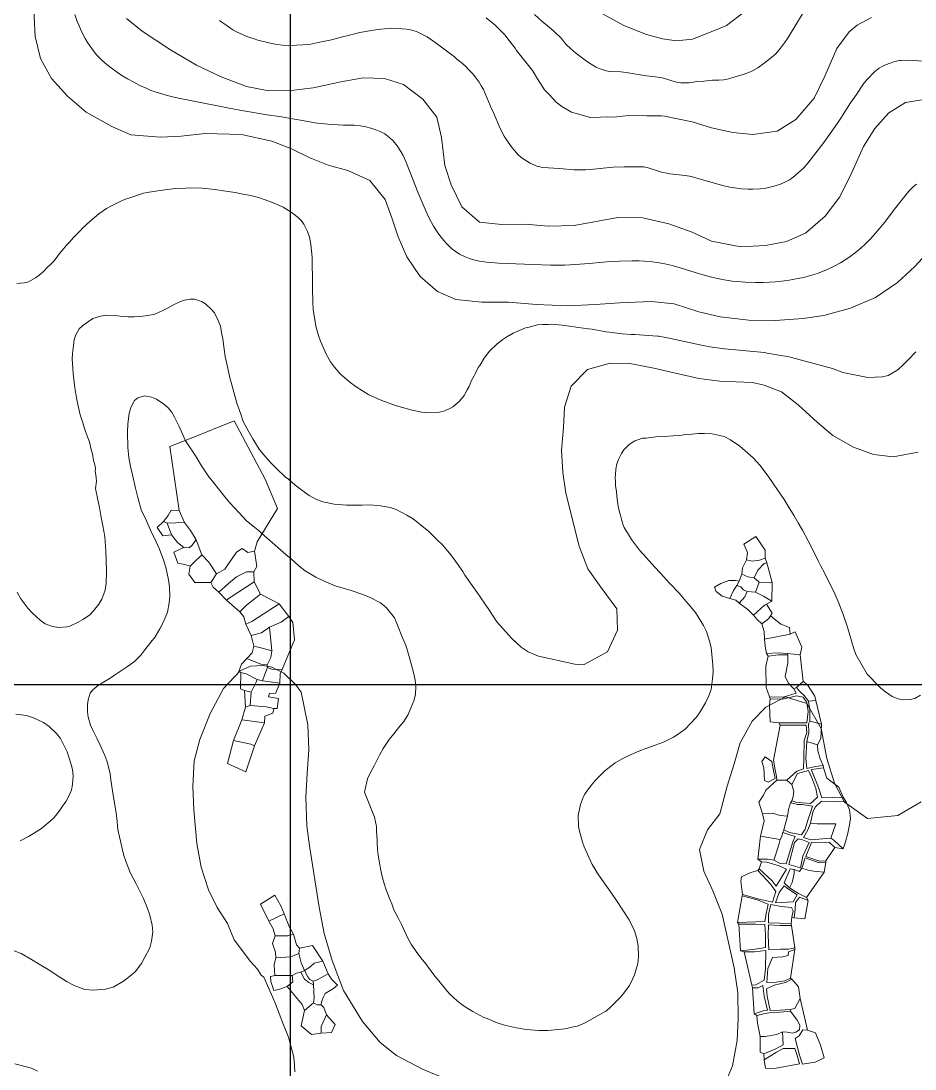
# Model space of a CAD drawing. Header units: metres. Extents: x 548946 to 557077, y 1838800 to 1845419.
# Drawn here: x 551860 to 552323, y 1843801 to 1844343 of the extents above; entities that cross this region are included whole.
import ezdxf

# ---------------------------------------------------------------- set-up
doc = ezdxf.new("R2010")
doc.units = ezdxf.units.M
doc.header["$LTSCALE"] = 28
for name, color, linetype, lineweight in [('1', 7, 'Continuous', 13), ('10', 7, 'Continuous', 13), ('2', 7, 'Continuous', 13), ('60', 7, 'Continuous', 25)]:
    doc.layers.add(name, color=color, linetype=linetype, lineweight=lineweight)

msp = doc.modelspace()

# ---------------------------------------------------------------- linework, layer by layer
at = {"layer": '1'}
for points in [[(552234.99, 1844348.04), (552225.57, 1844340.81), (552221.13, 1844338.89), (552208, 1844333.76), (552199.66, 1844332.91), (552192.49, 1844333.85), (552184.16, 1844336.15), (552172.38, 1844340.72), (552156.46, 1844349.58)], [(551888.41, 1844346.46), (551889.6, 1844342.95), (551890.52, 1844340.69), (551891.98, 1844337.3), (551893.64, 1844334.04), (551894.87, 1844332.02), (551896.57, 1844329.55), (551898.33, 1844327.21), (551899.79, 1844325.46), (551902.33, 1844322.92), (551904.13, 1844321.35), (551907.2, 1844318.87), (551910.5, 1844316.45), (551912.71, 1844314.99), (551915.67, 1844313.2), (551918.8, 1844311.48), (551922.01, 1844309.84)], [(551915.07, 1844344.38), (551923.25, 1844337.89), (551937.81, 1844328.15), (551951.39, 1844320.36), (551964.01, 1844314.24), (551977.26, 1844309.23), (551988.8, 1844306.96), (552000.29, 1844307.26), (552011.68, 1844308.56), (552026.06, 1844311.62), (552037.61, 1844313.71), (552048.54, 1844313.3), (552058.5, 1844310.21), (552068.34, 1844302.63), (552075.68, 1844293.35), (552078.16, 1844282.87), (552079.82, 1844268.45), (552083.14, 1844258.46), (552088.55, 1844247.03), (552097.66, 1844239.11), (552109.07, 1844237.86), (552121.36, 1844237.98), (552133.39, 1844236.93), (552146.66, 1844237.42), (552169.39, 1844241.44), (552182.21, 1844241.37), (552195.63, 1844238.29), (552207.79, 1844233.92), (552217.81, 1844229.18), (552233.01, 1844226.3), (552245.74, 1844227), (552256.53, 1844229), (552266.41, 1844233.33), (552276.66, 1844242.2), (552284.11, 1844252.15), (552290.48, 1844264.79), (552296.5, 1844278.16), (552302.35, 1844287.55), (552309.63, 1844295.56), (552318.24, 1844300.9), (552334.2, 1844303.62)], [(551963.28, 1844343.46), (551967.1, 1844340.6), (551970.13, 1844338.55), (551971.73, 1844337.64), (551977.3, 1844335.18), (551981.14, 1844333.92), (551983.11, 1844333.25), (551988.76, 1844331.8), (551992.95, 1844330.99), (551998.71, 1844330.35), (552002.98, 1844330.54), (552009.52, 1844330.89), (552014.29, 1844331.93), (552021.21, 1844333.42), (552026.83, 1844334.86), (552029.15, 1844335.53), (552035.84, 1844337.19), (552042.89, 1844338.4), (552046.72, 1844338.94), (552052.26, 1844339.37), (552055.57, 1844339.25), (552059.99, 1844338.96), (552062.75, 1844338.38), (552065.23, 1844337.66), (552068.52, 1844335.94), (552070.73, 1844334.9), (552074.09, 1844332.59), (552079.97, 1844328.27), (552084.78, 1844324.63), (552086.01, 1844323.47), (552088.97, 1844321.12), (552090.75, 1844319.53), (552092.12, 1844318.09), (552094.27, 1844315.84), (552095.54, 1844314.29), (552097.57, 1844311.43), (552098.58, 1844309.55), (552099.79, 1844307.69), (552104.14, 1844297.29), (552104.75, 1844296.08), (552108.46, 1844287.45), (552110.55, 1844283.6), (552112.51, 1844280.52)], [(552101.19, 1844344.79), (552105.9, 1844341.05), (552111.09, 1844335.83), (552112.91, 1844333.29), (552116.14, 1844329.07), (552116.88, 1844327.93), (552125.1, 1844317.56), (552127.73, 1844313.28), (552131.44, 1844307.59), (552133.86, 1844305.11), (552137.36, 1844301.23), (552140.39, 1844298.83), (552145.3, 1844296.02), (552148.45, 1844295.16), (552155.1, 1844293.17), (552160.27, 1844293.46), (552163.62, 1844293.53), (552167.31, 1844293.35), (552173.35, 1844294.04), (552177.91, 1844294.25), (552184.35, 1844294.07), (552192, 1844294.03), (552193.54, 1844293.9), (552206.95, 1844291.18), (552207.7, 1844291.05), (552217.8, 1844287.85), (552228.83, 1844285.53), (552239.21, 1844284.41), (552251.69, 1844286.23), (552261.5, 1844292.22), (552270.88, 1844303.16), (552276.5, 1844314.56), (552282.66, 1844328.98), (552289.1, 1844337.53), (552293.24, 1844341.05), (552300.54, 1844344.95)], [(552112.51, 1844280.52), (552114.65, 1844277.5), (552115.77, 1844276.07), (552117.69, 1844273.96), (552119.78, 1844272.19), (552121.12, 1844271.24), (552123.89, 1844269.61), (552127.45, 1844268.03), (552128.15, 1844267.81), (552130.48, 1844267.35), (552139.17, 1844266.87), (552146.58, 1844266.18), (552148.94, 1844266.13), (552152.7, 1844266.18), (552155.04, 1844266.3), (552166.89, 1844267.45), (552172.68, 1844267.64), (552179.35, 1844267.74), (552181.27, 1844267.76), (552182.75, 1844267.68), (552185.07, 1844267.15), (552191.99, 1844265), (552193.9, 1844264.55), (552196.29, 1844264.15), (552204.13, 1844263.25), (552207.48, 1844262.69), (552210.26, 1844261.9), (552213.31, 1844260.91), (552223.54, 1844257.99), (552227.24, 1844257.21), (552233.24, 1844256.36), (552236.84, 1844256.13), (552239.23, 1844256.12), (552242.89, 1844256.31), (552245.12, 1844256.57), (552247.32, 1844256.95), (552250.77, 1844257.79), (552253.55, 1844258.73), (552256.16, 1844259.91), (552258.12, 1844261.03), (552259.18, 1844261.73), (552261.05, 1844263.15), (552262.87, 1844264.7), (552265.55, 1844267.24), (552267.63, 1844269.52), (552275.97, 1844280.23), (552279.66, 1844285.61), (552283.01, 1844290.24), (552284.73, 1844292.84), (552289.74, 1844300.82), (552292.75, 1844305.15), (552296.09, 1844310.19), (552296.87, 1844311.2), (552298.33, 1844312.91), (552302.33, 1844316.98), (552304.53, 1844318.77), (552306.98, 1844320.14), (552309.66, 1844321.22), (552312.59, 1844322.14), (552315.11, 1844322.64), (552315.85, 1844322.72), (552319.56, 1844322.8), (552327.57, 1844322.27)], [(551922.01, 1844309.84), (551925.21, 1844308.33), (551927.72, 1844307.26), (551931.71, 1844305.89), (551935.67, 1844304.75), (551938.16, 1844304.09), (551941.99, 1844303.21), (551948.26, 1844302.06), (551968.22, 1844297.99), (551975.6, 1844296.58), (551987.9, 1844294.61), (551995.32, 1844293.62), (552000.97, 1844292.53), (552005.15, 1844291.87), (552013.75, 1844290.32), (552015.88, 1844290.03), (552019.32, 1844289.76), (552027.17, 1844289.33), (552032.84, 1844289.25), (552036.19, 1844288.92), (552038.88, 1844288.43), (552041.55, 1844287.78), (552044.18, 1844286.92), (552046.75, 1844285.78), (552048.68, 1844284.7), (552049.69, 1844284.03), (552051.42, 1844282.7), (552053.01, 1844281.2), (552053.84, 1844280.31), (552055.22, 1844278.55), (552057.12, 1844275.61), (552058.2, 1844273.62), (552059.69, 1844270.38), (552061.8, 1844264.78), (552065.86, 1844254.61), (552069.98, 1844244.95), (552071.4, 1844241.91), (552072.94, 1844238.92), (552074.01, 1844236.97), (552075.83, 1844234.02), (552077.14, 1844232.23), (552079.33, 1844229.55), (552080.8, 1844227.88), (552082.36, 1844226.3), (552083.29, 1844225.49), (552085.08, 1844224.14), (552087.48, 1844222.61), (552089.94, 1844221.3), (552092.54, 1844220.23), (552095.37, 1844219.43), (552097.68, 1844218.96), (552101.3, 1844218.43), (552103.69, 1844218.2), (552107.6, 1844217.95), (552134.5, 1844216.83), (552138.16, 1844216.79), (552141.93, 1844216.89), (552149.64, 1844217.3), (552154.45, 1844217.66), (552165.51, 1844218.67), (552170.13, 1844218.96), (552176.79, 1844219.13), (552180.34, 1844219.09), (552183.04, 1844218.96), (552187.16, 1844218.53)], [(551858.4, 1844207.42), (551862.17, 1844207.65), (551864.4, 1844208.2), (551868.05, 1844210.32), (551869.25, 1844211.15), (551870.8, 1844212.43), (551872.35, 1844213.7), (551874.21, 1844215.81), (551875.56, 1844217.07), (551877.44, 1844218.98), (551878.66, 1844220.51), (551880.49, 1844222.82), (551881.8, 1844224.46), (551884.09, 1844227.12), (551885.51, 1844228.68), (551887.62, 1844231.12), (551888.96, 1844232.57), (551891.38, 1844234.94), (551892.19, 1844235.73), (551894.15, 1844237.75), (551896.33, 1844239.6), (551900.79, 1844243.4), (551904.76, 1844246.15), (551907.3, 1844247.54), (551911.17, 1844249.48), (551914.12, 1844250.72), (551917.38, 1844251.89), (551923.92, 1844254.03), (551925.78, 1844254.35), (551931.25, 1844255.37), (551934.99, 1844255.8), (551940.51, 1844256.43), (551945.57, 1844256.71), (551947.76, 1844256.76), (551954.26, 1844256.61), (551960.92, 1844255.97), (551965.28, 1844255.37), (551971.37, 1844254.47), (551975.36, 1844253.63), (551979.34, 1844252.79), (551983.86, 1844251.71), (551988.75, 1844249.98), (551991.88, 1844248.74), (551996.09, 1844246.83), (551998.88, 1844245.15), (552001.03, 1844243.8), (552003.88, 1844241.53), (552005.47, 1844239.91), (552006.79, 1844237.97), (552008.7, 1844234.3), (552009.85, 1844231.24), (552010.48, 1844227.52), (552011.13, 1844220.91), (552011.17, 1844216.22), (552011.32, 1844211.45), (552011.41, 1844204.57), (552011.47, 1844197.89), (552011.75, 1844193.73), (552012.64, 1844187.65), (552013.11, 1844185.31), (552014.46, 1844180.47), (552015.39, 1844177.59), (552017.29, 1844173.21), (552018.37, 1844170.74), (552020.7, 1844166.92), (552022.73, 1844164.06), (552025.72, 1844160.61), (552030.59, 1844156.37), (552033.86, 1844153.95), (552040.42, 1844149.82), (552046.41, 1844147.21), (552048.6, 1844146.36), (552054.74, 1844144.17), (552061.03, 1844142.39), (552062.98, 1844141.92), (552067.89, 1844140.88), (552071.02, 1844140.54), (552076.98, 1844140.83), (552079.89, 1844141.56), (552082.36, 1844142.64), (552083.95, 1844143.52), (552086.05, 1844145.26)], [(552187.16, 1844218.53), (552189.74, 1844218.15), (552193.65, 1844217.48), (552196.76, 1844216.81), (552199.82, 1844215.97), (552211.59, 1844212.3), (552217.8, 1844210.58), (552221.71, 1844209.72), (552224.33, 1844209.25), (552228.48, 1844208.64), (552231.15, 1844208.33), (552235.27, 1844208.01), (552240.49, 1844207.88), (552244.55, 1844207.91), (552247.81, 1844208.03), (552250.93, 1844208.27), (552257.08, 1844208.97), (552260.78, 1844209.54), (552265.41, 1844210.49), (552269.04, 1844211.44), (552272.67, 1844212.6), (552277.33, 1844214.42), (552280.94, 1844216.12), (552284.5, 1844218.05), (552288.9, 1844220.85), (552292.14, 1844223.21), (552295.22, 1844225.74), (552297.11, 1844227.47), (552299.92, 1844230.29), (552301.64, 1844232.2), (552307.54, 1844239.09), (552312.49, 1844245.87), (552319.85, 1844255.06), (552322.25, 1844257.49), (552323.92, 1844258.72)], [(551898.45, 1844114.23), (551898.07, 1844115.89), (551897.5, 1844119.25), (551896.76, 1844121.54), (551895.93, 1844125.43), (551894.96, 1844128.08), (551893.79, 1844130.89), (551892.27, 1844135.85), (551891.09, 1844139.51), (551889.82, 1844144.78), (551889.14, 1844148.22), (551888.36, 1844153.45), (551887.93, 1844156.35), (551887.44, 1844160.66), (551887.28, 1844163.68), (551886.95, 1844168.21), (551887.09, 1844171.17), (551887.66, 1844175.32), (551888.06, 1844178.41), (551888.93, 1844180.79), (551890.67, 1844183.83), (551892.38, 1844185.55), (551895.35, 1844187.79), (551897.66, 1844189.2), (551901.7, 1844190.42), (551904.58, 1844191.03), (551908.98, 1844190.78), (551911.85, 1844190.53), (551915.98, 1844190.15), (551919.13, 1844190.04), (551923.55, 1844190.45), (551926.18, 1844190.75), (551929.7, 1844191.53), (551930.88, 1844191.95), (551934.49, 1844193.69), (551936.73, 1844194.81), (551940.13, 1844196.72), (551943.1, 1844198.1), (551945.12, 1844198.71), (551948.1, 1844199.24), (551950.29, 1844199.21), (551953.84, 1844198.09), (551955.89, 1844196.81), (551958.96, 1844194.03), (551960.7, 1844192.13), (551962.57, 1844188.26), (551963.66, 1844185.35), (551964.23, 1844181.99), (551964.89, 1844178.74), (551965.6, 1844173.41), (551966.21, 1844169.68), (551967.4, 1844164.3), (551968.63, 1844158.55), (551969.51, 1844154.95), (551971.12, 1844149.24), (551972.21, 1844145.47), (551974.19, 1844139.81), (551975.48, 1844136.06), (551978.37, 1844130.69), (551980.51, 1844126.94), (551983.78, 1844121.62), (551985.12, 1844119.87), (551989.39, 1844114.94), (551992.59, 1844111.89), (551997.61, 1844107.05)], [(552086.05, 1844145.26), (552087.4, 1844146.51), (552089.76, 1844149.47), (552091.33, 1844152.35), (552092.33, 1844154.06), (552093.5, 1844156.89), (552094.98, 1844159.65), (552095.46, 1844160.7), (552097.09, 1844163.88), (552097.88, 1844164.87), (552100.23, 1844168.73), (552103, 1844172.44), (552106.86, 1844176.18), (552109.9, 1844178.42), (552111.93, 1844179.85), (552115.12, 1844181.61), (552117.59, 1844182.7), (552121.59, 1844184.35), (552122.75, 1844184.68), (552127.69, 1844185.95), (552130.37, 1844186.15), (552133.45, 1844186.21), (552135.14, 1844186.3), (552140.48, 1844185.81), (552145.46, 1844185.09), (552149, 1844184.59), (552154.17, 1844183.89), (552155.99, 1844183.7), (552163.03, 1844182.41), (552165.04, 1844182.24), (552171.53, 1844181.38), (552176.17, 1844180.92), (552178.16, 1844180.95), (552189.78, 1844180.15), (552190.55, 1844180.04), (552194.98, 1844179.25), (552212.55, 1844175.43), (552216.94, 1844174.61), (552224.49, 1844173.58), (552245.17, 1844171.59), (552246.68, 1844171.38), (552252.55, 1844170.29), (552257.95, 1844169.47), (552259.18, 1844169.17), (552280.36, 1844163.34), (552285.74, 1844161.38), (552298.72, 1844158.79), (552306.2, 1844159.05), (552309.14, 1844159.85), (552314.21, 1844162.75), (552317.21, 1844165.53), (552319.55, 1844167.91), (552323.45, 1844171.97)], [(551997.61, 1844107.05), (551999.6, 1844105.8), (551998.95, 1844106.16), (552002.33, 1844103.12), (552005.05, 1844100.96), (552009.61, 1844097.68), (552013.05, 1844095.8), (552016.62, 1844094.5), (552022.57, 1844093.18), (552028.99, 1844092.68), (552033.08, 1844092.67), (552037.06, 1844092.75), (552041.04, 1844092.83), (552046.5, 1844092.41), (552051.64, 1844091.57), (552055.02, 1844090.24), (552060.07, 1844087.59), (552063.44, 1844085.6), (552068.14, 1844081.86), (552071.3, 1844079.19), (552075.88, 1844074.86), (552078.76, 1844072.06), (552082.84, 1844067.11), (552085.31, 1844063.78), (552089.06, 1844058.42), (552090.13, 1844056.54), (552093.99, 1844051.09), (552096.58, 1844047.5), (552100.25, 1844042.02), (552102.87, 1844038.24), (552106.77, 1844032.41), (552111.25, 1844027.32), (552114.3, 1844023.87), (552119.38, 1844019.32), (552122.89, 1844016.87), (552128.28, 1844014.64), (552147.02, 1844010.47), (552151.52, 1844010.11), (552164.06, 1844016.93), (552169.2, 1844028.02), (552168.82, 1844039.13), (552160.49, 1844050.34), (552153.77, 1844059.82), (552149.23, 1844071.47), (552142.5, 1844098.89), (552140.89, 1844109.59), (552140.2, 1844121.17), (552141.17, 1844132.81), (552141.76, 1844143.39), (552145.12, 1844154.28), (552153.61, 1844162.94), (552165.4, 1844166.21), (552175.55, 1844165.96), (552187.88, 1844163.53), (552211.28, 1844158.27), (552222.08, 1844156.82), (552238.93, 1844156.15), (552245.07, 1844154.82), (552253.98, 1844151.25), (552262.69, 1844144.56), (552272.7, 1844135.46), (552280.51, 1844128.79), (552291.33, 1844122.73)], [(551908.53, 1843940.65), (551907.85, 1843944.95), (551906.91, 1843950.63), (551906.55, 1843953.82), (551905.34, 1843959.39), (551904.84, 1843960.47), (551903.85, 1843963.3), (551901.43, 1843968.63), (551899.92, 1843971.88), (551897.61, 1843976.27), (551896.46, 1843978.89), (551895.21, 1843983.12), (551894.91, 1843985.75), (551894.94, 1843989.64), (551895.33, 1843992.06), (551896.36, 1843995.51), (551897.69, 1843997.18), (551900.72, 1843999.71), (551902.06, 1844000.53), (551906.05, 1844002.98), (551908.8, 1844004.72), (551913.04, 1844007.49), (551915.6, 1844009.21), (551919.28, 1844011.91), (551922.52, 1844015.13), (551924.49, 1844017.83), (551927.73, 1844021.9), (551929.89, 1844024.62), (551932.36, 1844028.8), (551933.94, 1844031.64), (551935.14, 1844034.43), (551936.23, 1844037.32), (551937.19, 1844042.18), (551937.48, 1844045.53), (551937.38, 1844050.56), (551936.78, 1844054.1), (551935.55, 1844059.85), (551934.33, 1844063.89), (551932.12, 1844069.91), (551930.44, 1844073.8), (551927.71, 1844079.38), (551924.98, 1844085.81), (551922.9, 1844089.85), (551920.88, 1844096.75), (551919.76, 1844101.56), (551918.21, 1844108.41), (551917.16, 1844112.66), (551916.24, 1844117.31), (551915.75, 1844122.48), (551915.6, 1844130.44), (551915.77, 1844134.74), (551916.48, 1844140.14), (551917.37, 1844143.18), (551919.23, 1844146.82), (551920.88, 1844148.24), (551924.37, 1844149.21), (551928.07, 1844148.49), (551930.66, 1844147.46), (551934.35, 1844145.03), (551936.55, 1844143.29), (551938.33, 1844141.02), (551939.88, 1844138.26), (551942.11, 1844133.76), (551943.51, 1844130.59), (551945.65, 1844125.99), (551947.37, 1844123.44), (551949.91, 1844119.55), (551951.65, 1844116.8), (551953.97, 1844113.07), (551955.69, 1844110.52), (551957.77, 1844107.33), (551959.63, 1844105.17), (551962.64, 1844101.24), (551965.97, 1844097.06), (551968.4, 1844094.11), (551970.91, 1844091.26), (551973.3, 1844088.68), (551976.98, 1844084.73), (551979.7, 1844082.57), (551983.88, 1844079.25), (551986.53, 1844076.8), (551990.65, 1844073.19), (551993.39, 1844070.84), (551997.51, 1844067.23), (552000.25, 1844064.88), (552004.47, 1844061.18), (552007.61, 1844058.69), (552013.1, 1844055.52), (552017.03, 1844053.59), (552023.02, 1844051.05), (552027.15, 1844049.81), (552031.28, 1844048.57), (552037.32, 1844046.51), (552041.2, 1844044.96), (552046.54, 1844042.24), (552049.6, 1844039.65), (552053.81, 1844034.43), (552055.38, 1844030.62), (552057.93, 1844024.16), (552059.61, 1844020.27), (552061.42, 1844014.4)], [(552186.14, 1843967.74), (552192.94, 1843970.21), (552194.36, 1843970.88), (552198.14, 1843972.71), (552200.46, 1843974.27), (552204.32, 1843977.11), (552206.66, 1843979.37), (552210.02, 1843983.15), (552212, 1843985.87), (552214.77, 1843990.47), (552216.29, 1843993.74), (552217.57, 1843997.38), (552218.34, 1844002.86), (552218.61, 1844006.58), (552218.51, 1844010.06), (552217.99, 1844015.49), (552217.59, 1844019.04), (552216.7, 1844022.43), (552215.24, 1844027.35), (552213.59, 1844030.45), (552209.51, 1844037.27), (552206.74, 1844040.55), (552204.68, 1844042.91), (552200.98, 1844047.27), (552196.11, 1844052.4), (552191.42, 1844057.56), (552188.35, 1844060.9), (552184.24, 1844065.41), (552180.59, 1844069.39), (552179.42, 1844070.85), (552176.46, 1844075), (552174.76, 1844077.6), (552172.65, 1844081.25), (552171.96, 1844082.87), (552171.45, 1844084.71), (552170.63, 1844087.51), (552170.15, 1844089.15), (552169.5, 1844092.17), (552169.37, 1844093.35), (552168.99, 1844095.8), (552168.56, 1844099.54), (552168.17, 1844102.89), (552168.12, 1844105.08), (552167.92, 1844106.85), (552168.11, 1844108.67), (552168.3, 1844111.39), (552168.79, 1844114.04), (552169.73, 1844116.34), (552171.16, 1844119.5), (552172.45, 1844121.34), (552175.22, 1844124.16), (552178.1, 1844125.98), (552179.64, 1844126.56), (552182.04, 1844127.33), (552183.92, 1844127.45), (552187.67, 1844127.88), (552189.05, 1844128.03), (552193.32, 1844128.22), (552197.87, 1844128.54), (552201.24, 1844128.73), (552204.68, 1844129.22), (552207.54, 1844129.45), (552211, 1844129.75), (552214.2, 1844129.71), (552218.21, 1844129.57), (552224.26, 1844128.17), (552227.63, 1844126.56), (552232.4, 1844123.31), (552235.27, 1844120.85), (552239.38, 1844117.23), (552242.72, 1844113.32), (552247.16, 1844107.64), (552251.96, 1844100.61), (552255.32, 1844095.6), (552257.5, 1844092.26), (552260.59, 1844087.12), (552262.59, 1844083.56), (552264.92, 1844079.74), (552267.85, 1844074.19), (552269.66, 1844070.6), (552273.17, 1844063.52), (552274.2, 1844061.44), (552276.36, 1844057.4), (552279.21, 1844051.73), (552281.12, 1844048.06), (552283.7, 1844042.07), (552285.12, 1844038.44), (552285.71, 1844036.71), (552288.12, 1844029.6), (552288.97, 1844026.61), (552291.4, 1844018.4), (552292.44, 1844015.43), (552298.39, 1844005.33), (552300.43, 1844003.17), (552302.47, 1844001.01), (552305.39, 1843998.15), (552307.81, 1843996.23), (552311.28, 1843993.84), (552314.41, 1843992.6), (552316.87, 1843992.08), (552320.55, 1843992.2)], [(552291.33, 1844122.73), (552301.63, 1844118.92), (552311.76, 1844117.77), (552324.68, 1844120.15)], [(551858.56, 1844047.72), (551860.47, 1844044.33), (551863.97, 1844039.5), (551866.56, 1844036.76), (551870.39, 1844033.2), (551872.98, 1844031.32), (551876.84, 1844029.95), (551879.85, 1844029.44), (551884.26, 1844029.85), (551885.74, 1844030.21), (551889.99, 1844032.12), (551892.57, 1844033.65), (551896.02, 1844035.85), (551898.06, 1844037.99), (551900.8, 1844041.43), (551902.4, 1844044.09), (551904.05, 1844048.74), (551904.5, 1844052.31), (551904.75, 1844058.42), (551904.62, 1844064.49), (551904.38, 1844069.11), (551903.94, 1844076.28), (551903.6, 1844078.43), (551901.82, 1844087.35), (551901.05, 1844091.53), (551900.31, 1844095.54), (551899.08, 1844101.29), (551899.59, 1844105.14), (551899.39, 1844106.83), (551899.22, 1844108.33), (551898.9, 1844110.29), (551899, 1844111.91), (551898.45, 1844114.23)], [(552061.42, 1844014.4), (552062.41, 1844010.71), (552063.76, 1844005.54), (552064.52, 1844002.21), (552064.78, 1843999.11), (552064.71, 1843994.73), (552063.74, 1843991.58), (552062.05, 1843987.3), (552060.77, 1843984.39), (552058.51, 1843980.91), (552056.51, 1843978.4), (552053.44, 1843974.53), (552051.03, 1843971.5), (552047.86, 1843966.86), (552045.97, 1843963.41), (552043.17, 1843957.96), (552041.39, 1843954.43), (552039.86, 1843951.22), (552038.28, 1843944.29), (552043.43, 1843931.41), (552044.47, 1843926.48), (552044.43, 1843924.18), (552044.75, 1843919.63), (552044.8, 1843918.34), (552044.95, 1843914.46), (552045.26, 1843911.7), (552046.02, 1843907.7), (552046.47, 1843904.66), (552047.6, 1843899.99), (552048.33, 1843897.09), (552049.26, 1843894.2), (552051.12, 1843889.32), (552052.44, 1843886.48), (552053.48, 1843883.5), (552055.79, 1843878.98), (552057.36, 1843875.77), (552061.04, 1843868), (552062.41, 1843865.67), (552065.29, 1843861.41), (552068.1, 1843857.74), (552069.38, 1843856.19), (552072.68, 1843851.77), (552074.68, 1843849.11), (552076.66, 1843846.64), (552080.35, 1843842.27), (552082.33, 1843839.81), (552086.22, 1843836.36), (552088.85, 1843834.27), (552091.66, 1843832.39), (552094.34, 1843830.8), (552099.97, 1843827.75), (552101.64, 1843827.15), (552106.88, 1843824.95), (552110.72, 1843823.7), (552116.96, 1843822.31), (552121.85, 1843821.48), (552128.48, 1843821.04), (552133.17, 1843821.08), (552141.86, 1843821.87), (552146.43, 1843822.89), (552148.38, 1843823.32), (552152.01, 1843824.73), (552163.16, 1843831.09), (552165.08, 1843832.61), (552170.71, 1843838.34), (552172.48, 1843840.34), (552175.31, 1843844.36), (552176.94, 1843847.54), (552177.98, 1843849.76), (552179.69, 1843855.74), (552180.1, 1843859.18), (552179.86, 1843864.74), (552179.21, 1843868.66), (552177.87, 1843872.59), (552175.22, 1843878.28), (552171.59, 1843883.85), (552169.06, 1843887.65), (552166.07, 1843892), (552163.1, 1843896.15), (552159.29, 1843901.5), (552156.08, 1843906.92), (552151.95, 1843915.93), (552151.07, 1843918.42), (552149.34, 1843924.81), (552148.92, 1843926.76), (552148.79, 1843932.23), (552149.93, 1843937.95), (552151.56, 1843942.03), (552152.32, 1843943.21), (552153.67, 1843945.36), (552156.2, 1843948.55), (552157.77, 1843950.52), (552160.54, 1843953.33), (552162.62, 1843955.27), (552165.63, 1843957.71), (552167.92, 1843959.47), (552171.86, 1843961.71), (552174.59, 1843963.13), (552180.21, 1843965.46), (552183.84, 1843966.88), (552186.14, 1843967.74)], [(551951.48, 1843917.75), (551949.87, 1843935.12), (551949.38, 1843947.23), (551950.04, 1843960.5), (551953.01, 1843971.48), (551958.39, 1843984.91), (551965.23, 1843997.86), (551973.82, 1844007.01), (551979.21, 1844009.53), (551985.73, 1844009.81), (551990.27, 1844008.97), (551996.51, 1844005.88), (552002.75, 1843999.71), (552005.41, 1843996.06), (552008.9, 1843979.04), (552009.45, 1843966.41), (552008.56, 1843954.01), (552007.93, 1843941.64), (552008.35, 1843926.83), (552009.79, 1843916.49), (552014.7, 1843884.77), (552017.42, 1843871.11), (552021.57, 1843857.24), (552027.33, 1843841.63), (552037.23, 1843825.72), (552046.29, 1843814.85), (552054.75, 1843808.13), (552068.24, 1843801.09), (552081.55, 1843795.57)], [(552224.26, 1843792.32), (552228.7, 1843802.82), (552231.04, 1843815.9), (552231.65, 1843827.37), (552231.43, 1843840.42), (552229.56, 1843853.4), (552223.31, 1843881.12), (552218.46, 1843893.25), (552213.84, 1843903.36), (552211.53, 1843914.62), (552215.74, 1843924.84), (552222.09, 1843933.13), (552225.84, 1843947.39), (552229.51, 1843958.96), (552232.62, 1843969.82), (552238.91, 1843980.92), (552245.88, 1843988.25), (552256.04, 1843993.52), (552267.19, 1843990.18), (552274.57, 1843977.19), (552277.49, 1843961.77), (552281.38, 1843949.02), (552286.62, 1843939.11), (552298.48, 1843930.61), (552314.19, 1843932.15), (552326.31, 1843939.31)], [(552320.55, 1843992.2), (552322.97, 1843992.78), (552325.88, 1843994.41)], [(551857.81, 1843984.54), (551863.4, 1843983.85), (551866.95, 1843982.74), (551872.06, 1843980.38), (551875.07, 1843978.16), (551878.9, 1843974.6), (551880.91, 1843971.98), (551882.99, 1843967.95), (551884.35, 1843965.16), (551885.23, 1843962.41), (551886.44, 1843958.55), (551887.11, 1843955.97), (551887.48, 1843952.78), (551887.28, 1843950.38), (551886.89, 1843947.11), (551886.38, 1843944.96), (551885.11, 1843941.87), (551883.85, 1843939.64), (551881.65, 1843936.44), (551880.26, 1843934.47), (551877.69, 1843931.23), (551875.63, 1843929.29), (551872.34, 1843926.44), (551871.03, 1843925.44), (551867.04, 1843922.98), (551864.38, 1843921.35), (551859.98, 1843919.04)], [(551856.98, 1843862.26), (551860.57, 1843860.77), (551865.96, 1843857.68), (551869.84, 1843855.28), (551875.44, 1843852.02), (551879.24, 1843849.51), (551884.47, 1843846.21), (551888.02, 1843844.25), (551893.57, 1843842.22), (551897.89, 1843841.86), (551904.29, 1843842.4), (551908.16, 1843843.42), (551913.51, 1843846.5), (551916.65, 1843848.95), (551919.6, 1843851.38), (551922.9, 1843855.74), (551924.62, 1843858.98), (551927.11, 1843863.83), (551928.06, 1843867.16), (551928.64, 1843871.98), (551928.42, 1843875.57), (551927.18, 1843880.65), (551926.02, 1843884.13), (551923.92, 1843889.21), (551922.05, 1843893.08), (551920.1, 1843896.85), (551917.06, 1843902.67), (551914.83, 1843908.03), (551913.75, 1843911.61), (551912.87, 1843915.21), (551911.43, 1843921.13), (551910.52, 1843924.92), (551910.04, 1843930.76), (551909.51, 1843934.59), (551908.53, 1843940.65)], [(552002.15, 1843799.62), (552002.07, 1843802.97), (552001.59, 1843807.2), (552000.98, 1843809.88), (551998.87, 1843817.59), (551996.3, 1843824.02), (551991.9, 1843835.75), (551986.16, 1843848.54), (551984.81, 1843849.61), (551982.92, 1843852.76), (551979.08, 1843856.9), (551975.11, 1843862.26), (551970.8, 1843867.88), (551967.3, 1843876.39), (551961.94, 1843884.61), (551957.44, 1843893.71), (551953.66, 1843905.44), (551951.48, 1843917.75)], [(551857.35, 1843803.84), (551865.88, 1843801.45), (551869.11, 1843799.99)]]:
    msp.add_lwpolyline(points, dxfattribs=at)
at = {"layer": '10'}
for p, q in [((551942.4, 1844090.04), (551945.07, 1844083.75)), ((551936.1, 1844083.36), (551938.42, 1844077.36)), ((551951.05, 1844074.73), (551954.14, 1844067.1)), ((552245.59, 1844065.31), (552246.41, 1844062.96)), ((552249.14, 1844052.7), (552246.41, 1844062.96)), ((551958.66, 1844052.71), (551961.74, 1844057.13)), ((552233.57, 1844056.96), (552232.18, 1844053.47)), ((552239.87, 1844055.05), (552242.42, 1844052.81)), ((552230.98, 1844051.23), (552232.18, 1844053.47)), ((552248.98, 1844043.07), (552249.14, 1844052.7)), ((551966.84, 1844043.66), (551962.89, 1844047.73)), ((551973.76, 1844037.49), (551966.84, 1844043.66)), ((551984.35, 1844046.69), (551994.16, 1844041.77)), ((551994.16, 1844041.77), (551999, 1844035.21)), ((552246.33, 1844041.59), (552248.98, 1844043.07)), ((551979.67, 1844025.3), (551976.76, 1844031.1)), ((551990.21, 1844017.32), (551989.14, 1844029.61)), ((551979.67, 1844025.3), (551981.01, 1844019.72)), ((552258.48, 1844026.08), (552245.15, 1844023.36)), ((552246.3, 1844016), (552247.03, 1844014.6)), ((552257.12, 1844016.07), (552263.61, 1844015.37)), ((552257.24, 1844015.3), (552257.12, 1844016.07)), ((552263.61, 1844015.37), (552265.15, 1844001.53)), ((551987.9, 1844010.17), (551988.08, 1844008.68)), ((551982.76, 1844002.56), (551985.39, 1844001.82)), ((552261.75, 1843998.36), (552265.15, 1844001.53)), ((551979.52, 1843996.08), (551976.14, 1843996.85)), ((551976.14, 1843996.85), (551976.63, 1843988.31)), ((552260.42, 1843997.81), (552261.75, 1843998.36)), ((552247.86, 1843993.6), (552248.2, 1843992.48)), ((552271.84, 1843991.73), (552274.75, 1843979.48)), ((551970.48, 1843970.98), (551974.81, 1843981.76)), ((552252.69, 1843980.06), (552253.35, 1843978.89)), ((552268.61, 1843981), (552274.75, 1843979.48)), ((552272.72, 1843968.71), (552267.04, 1843970.52)), ((552275.69, 1843956.9), (552275.55, 1843957.99)), ((552256.84, 1843950.42), (552251.65, 1843950.45)), ((552259.29, 1843948.17), (552256.84, 1843950.42)), ((552285.92, 1843941.68), (552287.44, 1843939.34)), ((552258.75, 1843938.78), (552259.34, 1843939.83)), ((552255.16, 1843924.74), (552257.1, 1843931.87)), ((552254.72, 1843923.38), (552255.16, 1843924.74)), ((552243.11, 1843921.57), (552241.82, 1843909.68)), ((552243.11, 1843921.57), (552253.35, 1843919.82)), ((552276.94, 1843908.78), (552281.64, 1843915.69)), ((552281.64, 1843915.69), (552285.99, 1843914.92)), ((552243.58, 1843908.26), (552241.82, 1843909.68)), ((552243.58, 1843908.26), (552242.45, 1843904.7)), ((552276.99, 1843907.84), (552276.07, 1843902.94)), ((552276.94, 1843908.78), (552276.99, 1843907.84)), ((552242.45, 1843904.7), (552241.75, 1843903.82)), ((552266.87, 1843889.82), (552276.07, 1843902.94)), ((552233.58, 1843890.62), (552231.3, 1843876.9)), ((552233.75, 1843891.36), (552233.58, 1843890.62)), ((552266.87, 1843889.82), (552267.76, 1843888.24)), ((552231.3, 1843876.9), (552231.87, 1843876.07)), ((552232.78, 1843862.28), (552231.87, 1843876.07)), ((552258.97, 1843876.34), (552259.39, 1843879.55)), ((552258.97, 1843876.34), (552259.16, 1843875.26)), ((552259.16, 1843875.26), (552260.89, 1843863.78)), ((552259.39, 1843879.55), (552260.55, 1843879.23)), ((552004.2, 1843860.92), (552004.67, 1843863.56)), ((552232.78, 1843862.28), (552234.62, 1843861.77)), ((552238.6, 1843844.51), (552234.62, 1843861.77)), ((552260.95, 1843862.83), (552258.68, 1843848.11)), ((552260.95, 1843862.83), (552260.89, 1843863.78)), ((552019.48, 1843850.36), (552016.75, 1843856.86)), ((552005.37, 1843851.24), (552007.14, 1843852.11)), ((552258.68, 1843848.11), (552259.37, 1843847.59)), ((552011.65, 1843846.51), (552011.86, 1843844.64)), ((552238.6, 1843844.51), (552238.96, 1843843.06)), ((552239.91, 1843829.67), (552238.96, 1843843.06)), ((552263.67, 1843837.58), (552267.5, 1843821.26)), ((552007.24, 1843831.4), (552011.89, 1843835.3)), ((552258.6, 1843830.96), (552258.41, 1843831.88)), ((552239.91, 1843829.67), (552241.25, 1843828.73)), ((552244.95, 1843809), (552245.06, 1843805.76))]:
    msp.add_line(p, q, dxfattribs=at)
for points in [[(551942.4, 1844090.04), (551937.49, 1844123.11), (551948.63, 1844127.3), (551970.81, 1844136.39), (551986.83, 1844106.14), (551993.2, 1844090.94), (551982.71, 1844073.82), (551981.39, 1844068.84)], [(551934.2, 1844084.33), (551936.73, 1844087.36), (551938.23, 1844090.14), (551942.4, 1844090.04)], [(551938.42, 1844077.36), (551933.81, 1844076.84), (551930.9, 1844081.08), (551934.2, 1844084.33)], [(551934.2, 1844084.33), (551936.1, 1844083.36), (551945.07, 1844083.75)], [(551945.07, 1844083.75), (551948.13, 1844079.64), (551951.05, 1844074.73)], [(551944.71, 1844070.74), (551941.43, 1844073.35), (551938.42, 1844077.36)], [(552245.59, 1844065.31), (552245.59, 1844069.44), (552240.79, 1844076.55), (552234.59, 1844072.56), (552236.36, 1844068.32), (552235.96, 1844064.38)], [(551948.09, 1844061.17), (551945.25, 1844061.99), (551941.57, 1844062.77), (551939.6, 1844068.47), (551944.71, 1844070.74)], [(551951.05, 1844074.73), (551948.86, 1844071.84), (551947.51, 1844070.64), (551944.71, 1844070.74)], [(551954.14, 1844067.1), (551949.43, 1844062.48), (551948.09, 1844061.17)], [(551961.74, 1844057.13), (551957.74, 1844063.21), (551954.14, 1844067.1)], [(551961.74, 1844057.13), (551966.02, 1844059.69), (551972.03, 1844068.33), (551974.99, 1844070.27), (551977.94, 1844068.28), (551981.39, 1844068.84)], [(551980.98, 1844058.32), (551982.53, 1844061.05), (551981.39, 1844068.84)], [(552245.59, 1844065.31), (552242.69, 1844064.32), (552238.88, 1844063.69), (552235.96, 1844064.38)], [(551948.09, 1844061.17), (551947.39, 1844057.06), (551950.36, 1844052.65), (551958.66, 1844052.71)], [(552233.57, 1844056.96), (552233.82, 1844060.24), (552235.96, 1844064.38)], [(552246.41, 1844062.96), (552245.08, 1844062.48), (552241.71, 1844059.08), (552239.87, 1844055.05)], [(551962.89, 1844047.73), (551967.79, 1844052.12), (551972.02, 1844055.62), (551977.21, 1844058.27), (551980.98, 1844058.32)], [(551980.98, 1844058.32), (551981.11, 1844053.14), (551984.35, 1844046.69)], [(552239.87, 1844055.05), (552236.53, 1844055.7), (552233.57, 1844056.96)], [(551962.89, 1844047.73), (551959.99, 1844050.35), (551958.66, 1844052.71)], [(551966.84, 1844043.66), (551968.22, 1844044.6), (551981.11, 1844053.14)], [(552232.18, 1844053.47), (552230.21, 1844053.76), (552226.74, 1844053.71), (552222.57, 1844052.25), (552219.32, 1844050.39), (552220.28, 1844048.11), (552223.35, 1844045.71), (552227.34, 1844044.51)], [(552227.34, 1844044.51), (552229.2, 1844048.66), (552230.98, 1844051.23)], [(552230.98, 1844051.23), (552232.93, 1844050.53), (552234.38, 1844048.89), (552236.26, 1844048.13)], [(552236.26, 1844048.13), (552240.56, 1844047.77), (552242.42, 1844052.81)], [(552242.42, 1844052.81), (552247.86, 1844052.54), (552249.14, 1844052.7)], [(551973.76, 1844037.49), (551977.25, 1844040.99), (551984.35, 1844046.69)], [(552232.02, 1844042.1), (552230.35, 1844043.61), (552227.34, 1844044.51)], [(552236.26, 1844048.13), (552235, 1844045.33), (552232.02, 1844042.1)], [(552240.56, 1844047.77), (552244.7, 1844045.63), (552248.98, 1844043.07)], [(551976.76, 1844031.1), (551979.97, 1844032.48), (551994.16, 1844041.77)], [(552239.52, 1844035.88), (552236.66, 1844038.81), (552232.02, 1844042.1)], [(552246.33, 1844041.59), (552245.13, 1844040.96), (552239.52, 1844035.88)], [(552248.31, 1844035.46), (552249.14, 1844036.81), (552246.33, 1844041.59)], [(551976.76, 1844031.1), (551975.75, 1844035.01), (551973.76, 1844037.49)], [(551999, 1844035.21), (551995.13, 1844032.28), (551989.14, 1844029.61)], [(551995.67, 1844007.65), (552001.99, 1844023.01), (552001.1, 1844031.99), (551999, 1844035.21)], [(552239.52, 1844035.88), (552241.3, 1844033.75), (552243.89, 1844031.26)], [(552243.89, 1844031.26), (552247.36, 1844033.99), (552248.31, 1844035.46)], [(552248.31, 1844035.46), (552253.61, 1844031.22), (552258.13, 1844029.5), (552258.48, 1844026.08)], [(551979.67, 1844025.3), (551984.95, 1844026.62), (551989.14, 1844029.61)], [(552245.15, 1844023.36), (552244.98, 1844027.31), (552243.89, 1844031.26)], [(552258.48, 1844026.08), (552261.06, 1844027.26), (552264.56, 1844019.2), (552263.61, 1844015.37)], [(552245.15, 1844023.36), (552245.6, 1844019.71), (552246.3, 1844016)], [(551981.01, 1844019.72), (551980.1, 1844016.38), (551977.3, 1844013.45)], [(551981.01, 1844019.72), (551984.54, 1844018.89), (551990.21, 1844017.32)], [(551987.9, 1844010.17), (551989.8, 1844013.95), (551990.21, 1844017.32)], [(552246.3, 1844016), (552252.34, 1844016.27), (552257.12, 1844016.07)], [(551974.2, 1844006.18), (551973.19, 1844006.67), (551974.66, 1844010.45), (551977.3, 1844013.45)], [(551977.3, 1844013.45), (551984.6, 1844010.49), (551987.9, 1844010.17)], [(552247.03, 1844014.6), (552245.9, 1844009.52), (552246.11, 1843998.34), (552247.86, 1843993.6)], [(552257.24, 1844015.3), (552252.42, 1844015.27), (552247.03, 1844014.6)], [(552257.24, 1844015.3), (552257.31, 1844011.24), (552255.99, 1844004.12), (552257.38, 1844000.88), (552260.42, 1843997.81)], [(551976.14, 1843996.85), (551974.03, 1843997.69), (551974.2, 1844006.18)], [(551974.2, 1844006.18), (551976.99, 1844005.53), (551982.76, 1844002.56)], [(551988.08, 1844008.68), (551986.66, 1844005.31), (551985.39, 1844001.82)], [(551988.08, 1844008.68), (551990.37, 1844007.98), (551995.67, 1844007.65)], [(551995.67, 1844007.65), (551994.59, 1844005.43), (551994.41, 1844000.68)], [(551979.52, 1843996.08), (551982, 1844000.81), (551982.76, 1844002.56)], [(551994.41, 1844000.68), (551988.19, 1844001.6), (551985.39, 1844001.82)], [(551991.34, 1843987.61), (551993, 1843987.5), (551993.77, 1843992.68), (551988.54, 1843993.52), (551989.06, 1843995.53), (551992.13, 1843995.35), (551994.41, 1844000.68)], [(552265.15, 1844001.53), (552267.38, 1843999.85), (552271.27, 1843993.96), (552271.84, 1843991.73)], [(551991.34, 1843987.61), (551987.33, 1843988.49), (551979.03, 1843989.19), (551979.52, 1843996.08)], [(552260.42, 1843997.81), (552261.54, 1843995.44), (552254.86, 1843993.36), (552247.86, 1843993.6)], [(552261.75, 1843998.36), (552263.49, 1843996.27), (552265.93, 1843994.19), (552268, 1843991.31)], [(551979.03, 1843989.19), (551976.63, 1843988.31), (551974.81, 1843981.76)], [(552252.69, 1843980.06), (552248.08, 1843980.6), (552247.87, 1843989.21), (552248.2, 1843992.48)], [(552248.2, 1843992.48), (552254.62, 1843992.32), (552261.85, 1843994.13), (552265.29, 1843993.47), (552267.07, 1843990.73), (552267.78, 1843985.99), (552267.14, 1843980.08), (552252.69, 1843980.06)], [(552271.84, 1843991.73), (552269.93, 1843991.56), (552268, 1843991.31)], [(552268, 1843991.31), (552268.61, 1843986.63), (552268.61, 1843981)], [(551986.5, 1843980.16), (551986.68, 1843983.63), (551990.8, 1843985.06), (551991.34, 1843987.61)], [(551974.81, 1843981.76), (551986.5, 1843980.16), (551981.31, 1843968.24)], [(552253.35, 1843978.89), (552249.8, 1843960.88), (552250.73, 1843955.76), (552251.43, 1843952.3), (552251.65, 1843950.45)], [(552253.35, 1843978.89), (552266.7, 1843978.93), (552267.13, 1843975.22), (552265.81, 1843970.97), (552265.55, 1843961.74), (552265.48, 1843956.39), (552261.93, 1843955.18), (552256.84, 1843950.42)], [(552268.61, 1843981), (552268.03, 1843979.6), (552268.15, 1843975.1), (552267.04, 1843970.52)], [(552274.75, 1843979.48), (552274.37, 1843971.96), (552272.72, 1843968.71)], [(551970.48, 1843970.98), (551967.37, 1843959.15), (551976.77, 1843954.82), (551981.31, 1843968.24)], [(551970.48, 1843970.98), (551979.43, 1843969.05), (551981.31, 1843968.24)], [(552275.55, 1843957.99), (552271.69, 1843957.48), (552267.17, 1843956.59), (552266.61, 1843961.78), (552267.04, 1843970.52)], [(552275.55, 1843957.99), (552274, 1843961.45), (552272.88, 1843965.7), (552272.72, 1843968.71)], [(552285.92, 1843941.68), (552274.91, 1843941.42), (552273.11, 1843946.72), (552270.7, 1843952.67), (552269.29, 1843956.08), (552272.06, 1843956.31), (552275.69, 1843956.9)], [(552285.92, 1843941.68), (552283.62, 1843946.84), (552277.42, 1843951.5), (552275.69, 1843956.9)], [(552259.29, 1843948.17), (552262.28, 1843953.87), (552267.97, 1843955.48), (552269.7, 1843951.71), (552271.78, 1843946.18), (552272.7, 1843941.62), (552268.95, 1843938.47), (552264.91, 1843938.69), (552262.01, 1843939.02), (552259.34, 1843939.83)], [(552251.65, 1843950.45), (552245.96, 1843945.33), (552244.63, 1843942.8), (552242.22, 1843939.17), (552244.24, 1843933.12)], [(552259.34, 1843939.83), (552260.07, 1843942.08), (552260.38, 1843944.63), (552259.29, 1843948.17)], [(552258.75, 1843938.78), (552262.23, 1843937.96), (552264.76, 1843937.83), (552270.06, 1843936.98), (552269.15, 1843934.3), (552267.49, 1843929.25), (552266.34, 1843925.17), (552264.43, 1843922.22), (552258.21, 1843923.42), (552255.16, 1843924.74)], [(552257.1, 1843931.87), (552257.63, 1843935.37), (552258.75, 1843938.78)], [(552269.05, 1843928.17), (552270.27, 1843933.86), (552271.39, 1843936.44), (552274.7, 1843939.69), (552287.44, 1843939.34)], [(552287.44, 1843939.34), (552289.14, 1843935.19), (552289.7, 1843930.62), (552289.17, 1843927.39), (552288.41, 1843923.09), (552287.16, 1843918.52), (552285.99, 1843914.92)], [(552244.24, 1843933.12), (552244.99, 1843929.44), (552243.11, 1843921.57)], [(552244.24, 1843933.12), (552247.18, 1843933.3), (552249.31, 1843933.38), (552253.36, 1843932.26), (552257.1, 1843931.87)], [(552269.05, 1843928.17), (552267.71, 1843924.75), (552265.35, 1843920.78), (552269.21, 1843919.59), (552279.48, 1843920.55)], [(552269.05, 1843928.17), (552272.5, 1843927.96), (552282.08, 1843927.83), (552279.48, 1843920.55)], [(552254.72, 1843923.38), (552257.79, 1843922.45), (552261.07, 1843921.35), (552259.9, 1843918.56), (552256.51, 1843907.17), (552253.3, 1843907.36), (552250.07, 1843909.05)], [(552253.35, 1843919.82), (552252.56, 1843917), (552250.07, 1843909.05)], [(552253.35, 1843919.82), (552253.94, 1843920.96), (552254.72, 1843923.38)], [(552285.99, 1843914.92), (552281.17, 1843919.52), (552279.48, 1843920.55)], [(552276.94, 1843908.78), (552273.65, 1843908.66), (552266.68, 1843911.05), (552269.45, 1843918.32), (552278.61, 1843918.41), (552281.64, 1843915.69)], [(552241.82, 1843909.68), (552246.71, 1843909.55), (552250.07, 1843909.05)], [(552242.45, 1843904.7), (552249.19, 1843898.35), (552251.25, 1843895.7), (552256.65, 1843904.44), (552252.72, 1843906.16), (552246.37, 1843908.04), (552243.58, 1843908.26)], [(552264.56, 1843904.89), (552266.34, 1843910.32), (552273.58, 1843907.79), (552276.99, 1843907.84)], [(552233.75, 1843891.36), (552232.96, 1843898.21), (552233.34, 1843900.41), (552238.06, 1843902.67), (552241.75, 1843903.82)], [(552241.75, 1843903.82), (552248.5, 1843896.5), (552251.1, 1843892.83), (552249.3, 1843887.37), (552241.78, 1843889.2), (552233.75, 1843891.36)], [(552258.21, 1843894.85), (552255.4, 1843897.35), (552258.58, 1843904.63), (552260.59, 1843904.31)], [(552258.21, 1843894.85), (552259.5, 1843897.49), (552260.59, 1843902.16), (552260.59, 1843904.31)], [(552264.56, 1843904.89), (552263.37, 1843903.32), (552260.59, 1843904.31)], [(552276.07, 1843902.94), (552270.6, 1843903.48), (552267.8, 1843903.94), (552264.56, 1843904.89)], [(552258.21, 1843894.85), (552262.78, 1843891.89), (552266.87, 1843889.82)], [(551996.72, 1843881.35), (551994.86, 1843885.56), (551991.81, 1843891.07), (551984.38, 1843886.34), (551988.73, 1843877.56)], [(552231.3, 1843876.9), (552240.77, 1843877.25), (552245.36, 1843877.37), (552246.09, 1843881.28), (552247.18, 1843886.4), (552241.47, 1843888.52), (552233.58, 1843890.62)], [(552259.39, 1843879.55), (552260.04, 1843882.93), (552259.16, 1843884.71), (552253.78, 1843885.23), (552248.42, 1843886.19), (552247.26, 1843881.07), (552247.32, 1843876.66), (552253.02, 1843876.56), (552258.97, 1843876.34)], [(552267.76, 1843888.24), (552263.27, 1843889.91), (552261.2, 1843887.22), (552261.06, 1843883.68), (552260.55, 1843879.23)], [(552267.76, 1843888.24), (552266.17, 1843878.73), (552260.55, 1843879.23)], [(552001.55, 1843870.77), (551999.29, 1843874.86), (551996.72, 1843881.35), (551988.73, 1843877.56)], [(551988.73, 1843877.56), (551991.01, 1843873.62), (551991.93, 1843869.96)], [(552231.87, 1843876.07), (552240.58, 1843876.04), (552245.45, 1843875.78), (552245.75, 1843870.38), (552245.71, 1843863.86), (552240.41, 1843863.12), (552232.78, 1843862.28)], [(552259.16, 1843875.26), (552253.36, 1843875.38), (552247.21, 1843875.69), (552247.11, 1843870.18), (552247.43, 1843862.8), (552253.45, 1843863.08), (552257.6, 1843863.06), (552260.89, 1843863.78)], [(551991.93, 1843869.96), (551990.66, 1843865.97), (551992.2, 1843861.5), (551992.41, 1843858.6)], [(551991.93, 1843869.96), (551998.58, 1843869.97), (552001.55, 1843870.77)], [(552004.67, 1843863.56), (552003.04, 1843865.26), (552001.55, 1843870.77)], [(552004.67, 1843863.56), (552011.35, 1843864.97), (552016.75, 1843856.86)], [(551992.41, 1843858.6), (552000.15, 1843859.11), (552004.2, 1843860.92)], [(552007.14, 1843852.11), (552005.47, 1843856), (552004.2, 1843860.92)], [(552234.62, 1843861.77), (552240.05, 1843861.76), (552245.99, 1843862.31), (552245.66, 1843852.94), (552244.99, 1843847.12), (552240.74, 1843844.69), (552238.6, 1843844.51)], [(552258.68, 1843848.11), (552255.72, 1843846.68), (552249.04, 1843845.66), (552246.49, 1843845.92), (552247, 1843853.1), (552249.35, 1843858.84), (552254.56, 1843859.12), (552257.4, 1843859.88), (552257.66, 1843861.78), (552260.95, 1843862.83)], [(551991.8, 1843849.42), (551991.54, 1843854.95), (551992.41, 1843858.6)], [(552016.75, 1843856.86), (552012.14, 1843855.87), (552009.89, 1843853.85), (552007.14, 1843852.11)], [(551991.8, 1843849.42), (551989.54, 1843849.01), (551989.78, 1843846.35), (551991.26, 1843841.62), (551993.83, 1843842.26), (551998.25, 1843843.83)], [(552000.83, 1843849.53), (551996.64, 1843849.46), (551991.8, 1843849.42)], [(551998.25, 1843843.83), (552001.1, 1843846.22), (552000.83, 1843849.53)], [(552000.83, 1843849.53), (552003.04, 1843850.65), (552005.37, 1843851.24)], [(552005.37, 1843851.24), (552007.25, 1843847.55), (552009.51, 1843845.89), (552011.86, 1843844.64)], [(552011.65, 1843846.51), (552009.88, 1843847.4), (552008.87, 1843848.74), (552007.14, 1843852.11)], [(552011.65, 1843846.51), (552013.68, 1843847.29), (552019.48, 1843850.36)], [(552015.74, 1843834.22), (552016.05, 1843835.59), (552016.79, 1843838.08), (552017.89, 1843840.2), (552022.27, 1843842.69), (552024.2, 1843844.53), (552021.23, 1843847.57), (552019.48, 1843850.36)], [(551998.25, 1843843.83), (552006.03, 1843834.41), (552007.24, 1843831.4)], [(552011.86, 1843844.64), (552012.21, 1843837.99), (552011.89, 1843835.3)], [(552239.91, 1843829.67), (552244.61, 1843831.14), (552246.81, 1843831.53), (552245.08, 1843838.73), (552244.38, 1843844.26), (552241.94, 1843843.17), (552238.96, 1843843.06)], [(552258.41, 1843831.88), (552253.25, 1843831.54), (552248.11, 1843831.35), (552246.53, 1843838.72), (552246.29, 1843842.59), (552250.14, 1843844.46), (552256.15, 1843845.82), (552259.37, 1843847.59)], [(552263.67, 1843837.58), (552262.85, 1843843.56), (552259.37, 1843847.59)], [(552258.41, 1843831.88), (552260.95, 1843832.43), (552263.67, 1843837.58)], [(552011.89, 1843835.3), (552013.72, 1843834.29), (552015.74, 1843834.22)], [(552018.56, 1843829.12), (552017.15, 1843832.92), (552015.74, 1843834.22)], [(552007.24, 1843831.4), (552005.43, 1843823.41), (552010.76, 1843818.87), (552015.87, 1843819.71)], [(552015.87, 1843819.71), (552015.82, 1843823.11), (552018.56, 1843829.12)], [(552018.56, 1843829.12), (552022.99, 1843824.11), (552021.15, 1843819.94), (552015.87, 1843819.71)], [(552241.25, 1843828.73), (552244.73, 1843829.56), (552247.59, 1843830.19), (552253.33, 1843830.43), (552258.6, 1843830.96)], [(552243.01, 1843817.83), (552241.65, 1843824.82), (552241.25, 1843828.73)], [(552258.6, 1843830.96), (552262.09, 1843826.4), (552263.55, 1843823.76), (552263.37, 1843821.34), (552261.43, 1843820.07), (552259.78, 1843819.57), (552256.96, 1843820.18), (552254.61, 1843820.36)], [(552243.01, 1843817.83), (552242.94, 1843809.77), (552244.95, 1843809)], [(552254.61, 1843820.36), (552251.62, 1843818.92), (552245.55, 1843817.86), (552243.01, 1843817.83)], [(552244.95, 1843809), (552251.05, 1843811.57), (552254.85, 1843813.59), (552254.61, 1843820.36)]]:
    msp.add_lwpolyline(points, dxfattribs=at)
for points in [[(552249.08, 1843960.17), (552245.55, 1843962.64), (552243.77, 1843960.13), (552244.84, 1843956.91), (552245.2, 1843950.4), (552247.1, 1843949.44), (552250.7, 1843951.36), (552249.82, 1843955.51)], [(552262.58, 1843920.12), (552260.79, 1843918.18), (552257.89, 1843906.84), (552263.82, 1843905.18), (552265.1, 1843911.15), (552268.28, 1843918.3), (552264.82, 1843919.56)], [(552262.2, 1843891.16), (552257.67, 1843894.07), (552255.4, 1843895.8), (552252.86, 1843892.41), (552250.95, 1843887.07), (552260.09, 1843887.51)], [(552267.5, 1843821.26), (552264.99, 1843821.36), (552263.14, 1843818.22), (552261.06, 1843816.84), (552262.28, 1843812.26), (552263.28, 1843808.24), (552264.83, 1843803.61), (552271.39, 1843804.67), (552276.17, 1843806.88), (552274.17, 1843813.42), (552271.6, 1843819.74)], [(552245.06, 1843805.76), (552245.65, 1843801.52), (552250.33, 1843801.33), (552263.29, 1843803.82), (552262.07, 1843808.11), (552260.83, 1843811.71), (552254.92, 1843811.72), (552251.5, 1843809.85)]]:
    msp.add_lwpolyline(points, close=True, dxfattribs=at)
at = {"layer": '2'}
for points in [[(551876.3, 1844313.34), (551870.5, 1844323.7), (551867.79, 1844335.04), (551867.28, 1844345.11), (551866.98, 1844356.6), (551867.57, 1844367.18), (551873.74, 1844385.58), (551873.74, 1844397.14), (551873.32, 1844406.14), (551872.03, 1844409.13), (551869.04, 1844412.56), (551863.47, 1844414.27), (551861.33, 1844414.27), (551858.76, 1844413.84)], [(552265.74, 1844348.2), (552261.98, 1844341.96), (552257.4, 1844334.61), (552255.57, 1844331.85), (552253.45, 1844328.99), (552251, 1844326.2), (552248.16, 1844323.66), (552245.05, 1844321.27), (552241.76, 1844318.94), (552239.06, 1844317.33), (552237.52, 1844316.61), (552234.66, 1844315.6), (552227.8, 1844313.55), (552225.37, 1844312.91), (552224.03, 1844312.69), (552221.66, 1844312.54), (552218.29, 1844312.45), (552213.78, 1844312.02), (552210.4, 1844311.82), (552206.15, 1844311.21), (552203.57, 1844311.14), (552201.85, 1844311.18), (552200.8, 1844311.29), (552199.01, 1844311.71), (552192.99, 1844313.64), (552191.56, 1844313.92), (552184.17, 1844314.81), (552173.63, 1844316.53), (552170.93, 1844316.78), (552165.27, 1844317.06), (552163.28, 1844317.4), (552161.15, 1844318.02), (552159.7, 1844318.58), (552158.17, 1844319.29), (552155.61, 1844320.74), (552153.07, 1844322.41), (552149.73, 1844324.88), (552146.53, 1844327.42), (552142.82, 1844330.82), (552141.76, 1844331.95), (552140.11, 1844334.05), (552136.19, 1844337.8), (552134.03, 1844339.75), (552130.07, 1844343), (552126.15, 1844346.49)], [(552333.05, 1844227.06), (552323.03, 1844216.17), (552314.12, 1844207.85), (552302.7, 1844200.14), (552289.76, 1844194.55), (552275.97, 1844190.79), (552265.26, 1844189.18), (552250.65, 1844188.15), (552237.04, 1844188.38), (552222.36, 1844190.16), (552211.3, 1844192.74), (552198.42, 1844196.77), (552186.6, 1844198.11), (552170.16, 1844197.37), (552157.71, 1844196.46), (552143.43, 1844195.85), (552127.21, 1844196.55), (552112.73, 1844197.71), (552098.89, 1844197.66), (552085.54, 1844199.08), (552075.96, 1844203.24), (552067, 1844211.05), (552060.08, 1844221.15), (552055.68, 1844231.53), (552052.39, 1844241.28), (552048.87, 1844250.74), (552041.08, 1844260.61), (552029.59, 1844265.82), (552019.4, 1844268.63), (552010, 1844272.42), (552000.51, 1844276.97), (551990.32, 1844280.93), (551974.54, 1844284.5), (551955.78, 1844284.91), (551943.39, 1844283.49), (551932.68, 1844283.03), (551917.3, 1844284.22), (551907.45, 1844288.6), (551894.18, 1844295.92), (551884.51, 1844304.29), (551876.3, 1844313.34)]]:
    msp.add_lwpolyline(points, dxfattribs=at)
at = {"layer": '60'}
for p, q in [((552000, 1839000), (552000, 1845000)), ((550000, 1844000), (553000, 1844000))]:
    msp.add_line(p, q, dxfattribs=at)

doc.saveas('drawing.dxf')
